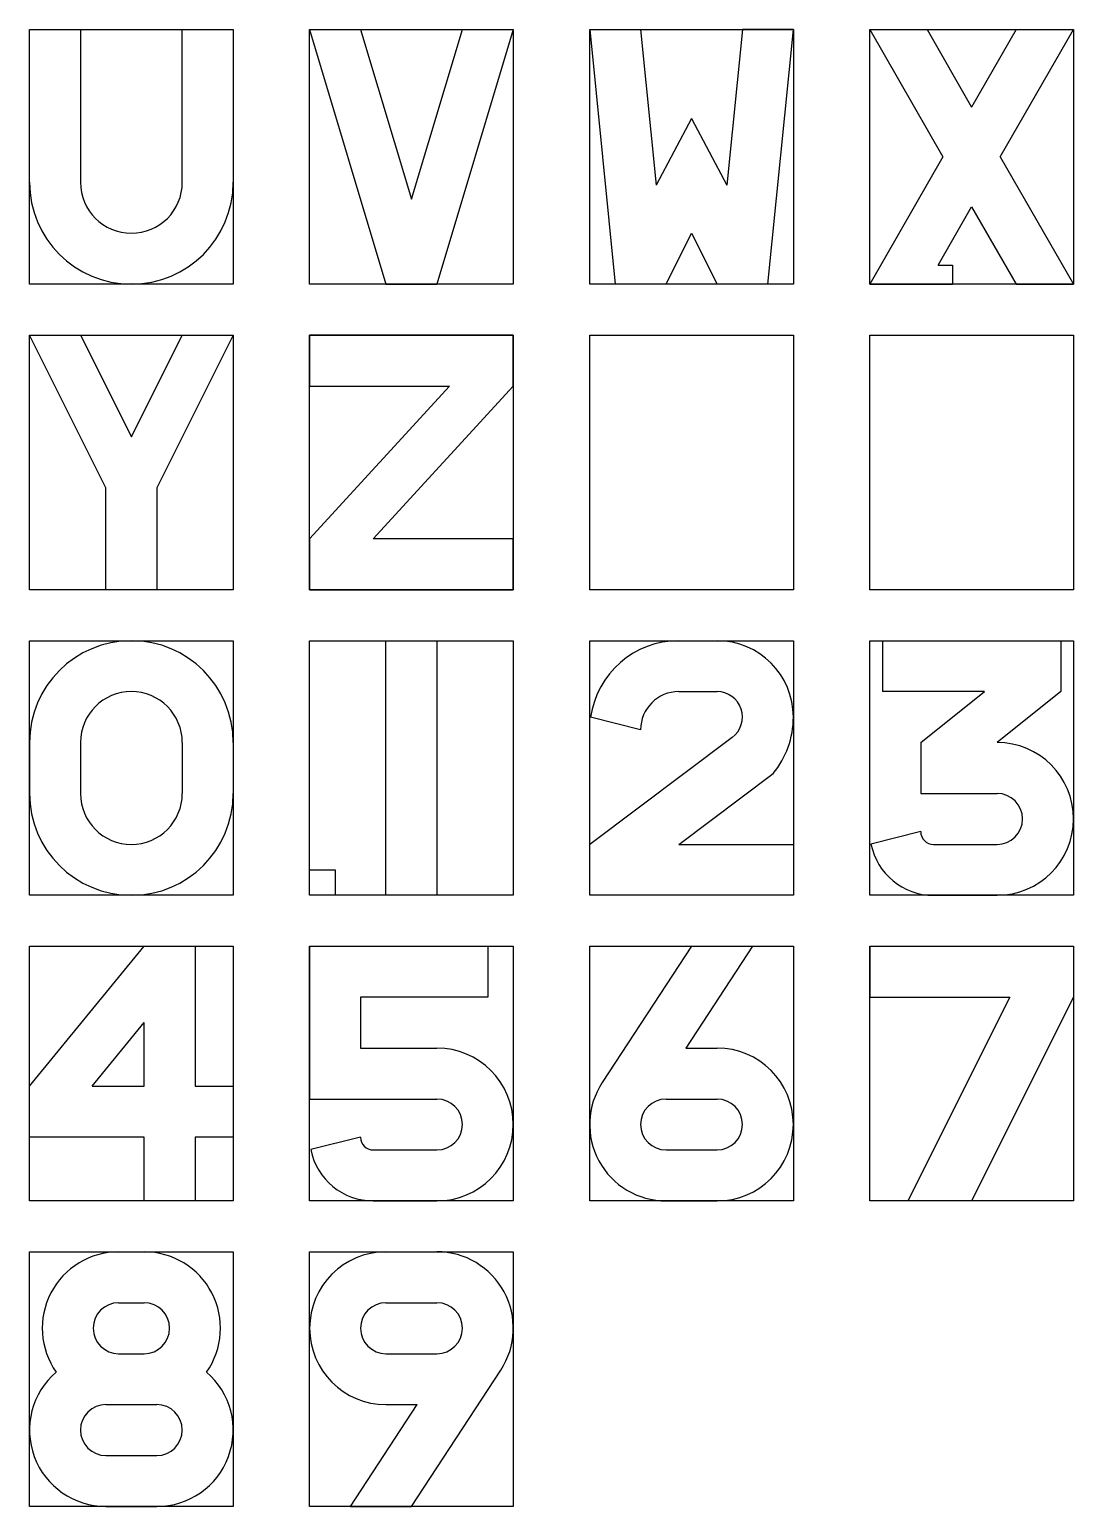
# Model space of a CAD drawing. Units: millimetres on the paper. Extents: x -85 to 120, y -170 to 120.
import ezdxf

# ---------------------------------------------------------------- set-up
doc = ezdxf.new("R2010")
doc.units = ezdxf.units.MM
doc.layers.add('0-1', color=7, linetype='Continuous')
doc.layers.add('0-3', color=1, linetype='Continuous')

msp = doc.modelspace()

# ---------------------------------------------------------------- linework, layer by layer
at = {"layer": '0-1'}
for p, q in [((-85, 70), (-85, 120)), ((-85, 120), (-45, 120)), ((-45, 120), (-45, 70)), ((-30, 70), (-30, 120)), ((-30, 120), (10, 120)), ((10, 120), (10, 70)), ((25, 70), (25, 120)), ((25, 120), (65, 120)), ((65, 120), (65, 70)), ((80, 70), (80, 120)), ((80, 120), (120, 120)), ((120, 120), (120, 70)), ((-45, 70), (-85, 70)), ((10, 70), (-30, 70)), ((65, 70), (25, 70)), ((120, 70), (80, 70)), ((-85, 10), (-85, 60)), ((-85, 60), (-45, 60)), ((-45, 60), (-45, 10)), ((-30, 10), (-30, 60)), ((-30, 60), (10, 60)), ((10, 60), (10, 10)), ((25, 10), (25, 60)), ((25, 60), (65, 60)), ((65, 60), (65, 10)), ((80, 10), (80, 60)), ((80, 60), (120, 60)), ((120, 60), (120, 10)), ((-45, 10), (-85, 10)), ((10, 10), (-30, 10)), ((65, 10), (25, 10)), ((120, 10), (80, 10)), ((-85, -50), (-85, 0)), ((-85, 0), (-45, 0)), ((-45, 0), (-45, -50)), ((-30, -50), (-30, 0)), ((-30, 0), (10, 0)), ((10, 0), (10, -50)), ((25, -50), (25, 0)), ((25, 0), (65, 0)), ((65, 0), (65, -50)), ((80, -50), (80, 0)), ((80, 0), (120, 0)), ((120, 0), (120, -50)), ((-45, -50), (-85, -50)), ((10, -50), (-30, -50)), ((65, -50), (25, -50)), ((120, -50), (80, -50)), ((-85, -110), (-85, -60)), ((-85, -60), (-45, -60)), ((-45, -60), (-45, -110)), ((-30, -110), (-30, -60)), ((-30, -60), (10, -60)), ((10, -60), (10, -110)), ((25, -110), (25, -60)), ((25, -60), (65, -60)), ((65, -60), (65, -110)), ((80, -110), (80, -60)), ((80, -60), (120, -60)), ((120, -60), (120, -110)), ((-45, -110), (-85, -110)), ((10, -110), (-30, -110)), ((65, -110), (25, -110)), ((120, -110), (80, -110)), ((-85, -170), (-85, -120)), ((-85, -120), (-45, -120)), ((-45, -120), (-45, -170)), ((-30, -170), (-30, -120)), ((-30, -120), (10, -120)), ((10, -120), (10, -170)), ((-45, -170), (-85, -170)), ((10, -170), (-30, -170))]:
    msp.add_line(p, q, dxfattribs=at)
at = {"layer": '0-3'}
for p, q in [((-85, 120), (-75, 120)), ((-85, 90), (-85, 120)), ((-75, 120), (-75, 90)), ((-55, 120), (-45, 120)), ((-55, 90), (-55, 120)), ((-45, 120), (-45, 90)), ((-30, 120), (-15, 70)), ((-30, 120), (-20, 120)), ((-20, 120), (-10, 86.667)), ((-10, 86.667), (0, 120)), ((25, 120), (35, 120)), ((25, 120), (30, 70)), ((35, 120), (38.053, 89.474)), ((55, 120), (51.947, 89.474)), ((65, 120), (55, 120)), ((60, 70), (65, 120)), ((80, 120), (91.25, 120)), ((91.25, 120), (100, 104.783)), ((108.75, 120), (100, 104.783)), ((105.625, 95), (120, 120)), ((108.75, 120), (120, 120)), ((45, 102.5), (38.053, 89.474)), ((45, 102.5), (51.947, 89.474)), ((105.625, 95), (120, 70)), ((93.406, 73.75), (100, 85.217)), ((100, 85.217), (108.75, 70)), ((40, 70), (45, 80)), ((45, 80), (50, 70)), ((93.406, 73.75), (96.25, 73.75)), ((96.25, 73.75), (96.25, 70)), ((-15, 70), (-5, 70)), ((40, 70), (30, 70)), ((60, 70), (50, 70)), ((80, 70), (96.25, 70)), ((108.75, 70), (120, 70)), ((-70, 30), (-85, 60)), ((-85, 60), (-75, 60)), ((-75, 60), (-65, 40)), ((-65, 40), (-55, 60)), ((-45, 60), (-60, 30)), ((-55, 60), (-45, 60)), ((10, 60), (-30, 60)), ((-30, 60), (-30, 50)), ((10, 50), (10, 60)), ((-2.5, 50), (-30, 20)), ((-30, 50), (-2.5, 50)), ((-70, 10), (-70, 30)), ((-60, 30), (-60, 10)), ((-30, 20), (-30, 10)), ((10, 10), (10, 20)), ((-60, 10), (-70, 10)), ((-30, 10), (10, 10)), ((-15, -50), (-15, 0)), ((-15, 0), (-5, 0)), ((-5, 0), (-5, -50)), ((42.5, 0), (50, 0)), ((82.5, 0), (117.5, 0)), ((82.5, 0), (82.5, -10)), ((117.5, 0), (117.5, -10)), ((42.5, -10), (50, -10)), ((102.5, -10), (82.5, -10)), ((90, -20), (102.5, -10)), ((117.5, -10), (105, -20)), ((35, -17.5), (25.173, -15.043)), ((-85, -20), (-85, -30)), ((-75, -20), (-75, -30)), ((-55, -20), (-55, -30)), ((-45, -20), (-45, -30)), ((53, -19), (25, -40)), ((90, -20), (90, -30)), ((42.5, -40), (61.023, -26.108)), ((90, -30), (105, -30)), ((90, -37.5), (80.24, -39.94)), ((42.5, -40), (65, -40)), ((92.5, -40), (105, -40)), ((-5, -50), (-15, -50)), ((92.5, -50), (105, -50)), ((-85, -87.5), (-62.5, -60)), ((-62.5, -60), (-52.5, -60)), ((-52.5, -60), (-52.5, -87.5)), ((-30, -60), (-30, -90)), ((-30, -60), (5, -60)), ((5, -60), (5, -70)), ((45, -60), (27.453, -86.779)), ((56.955, -60), (43.851, -80)), ((45, -60), (56.955, -60)), ((80, -60), (120, -60)), ((80, -60), (80, -70)), ((120, -60), (120, -70)), ((-20, -70), (-20, -80)), ((5, -70), (-20, -70)), ((80, -70), (107.5, -70)), ((107.5, -70), (87.5, -110)), ((120, -70), (100, -110)), ((-72.725, -87.5), (-62.5, -75.002)), ((-62.5, -87.5), (-62.5, -75.002)), ((-20, -80), (-5, -80)), ((43.851, -80), (50, -80)), ((-85, -97.5), (-85, -87.5)), ((-72.725, -87.5), (-62.5, -87.5)), ((-52.5, -87.5), (-45, -87.5)), ((-45, -87.5), (-45, -97.5)), ((-30, -90), (-5, -90)), ((40, -90), (50, -90)), ((-62.5, -97.5), (-85, -97.5)), ((-62.5, -110), (-62.5, -97.5)), ((-52.5, -97.5), (-52.5, -110)), ((-45, -97.5), (-52.5, -97.5)), ((-20, -97.5), (-29.76, -99.94)), ((-17.5, -100), (-5, -100)), ((40, -100), (50, -100)), ((-52.5, -110), (-62.5, -110)), ((-17.5, -110), (-5, -110)), ((40, -110), (50, -110)), ((100, -110), (87.5, -110)), ((-67.5, -120), (-62.5, -120)), ((-15, -120), (-5, -120)), ((-67.5, -130), (-62.5, -130)), ((-15, -130), (-5, -130)), ((-67.5, -140), (-62.5, -140)), ((-15, -140), (-5, -140)), ((-10, -170), (7.547, -143.221)), ((-70, -150), (-60, -150)), ((-21.955, -170), (-8.851, -150)), ((-15, -150), (-8.851, -150)), ((-70, -160), (-60, -160)), ((-70, -170), (-60, -170)), ((-21.955, -170), (-10, -170))]:
    msp.add_line(p, q, dxfattribs=at)
for points in [[(0, 120), (10, 120), (-5, 70)], [(80, 120), (94.375, 95), (80, 70)], [(10, 20), (-17.5, 20), (10, 50)], [(65, -40), (65, -50), (25, -50), (25, -40)]]:
    msp.add_lwpolyline(points, dxfattribs=at)
at = {"layer": '0-3', "color": 7}
msp.add_lwpolyline([(-30, -45), (-25, -45), (-25, -50), (-30, -50)], close=True, dxfattribs=at)
at = {"layer": '0-3'}
for centre, radius, start, end in [((-65, 90), 20, 180, 0), ((-65, 90), 10, 180, 0), ((-65, -20), 20, 0, 180), ((42.5, -17.5), 17.5, 90, 171.93008), ((50, -15), 15, 0, 90), ((-65, -20), 10, 0, 180), ((42.5, -17.5), 7.5, 90, 180), ((50, -15), 5, 306.8699, 90), ((47.5, -15), 17.5, 320.59903, 0), ((105, -35), 15, 270, 90), ((-65, -30), 20, 180, 0), ((-65, -30), 10, 180, 0), ((105, -35), 5, 270, 90), ((92.5, -37.5), 2.5, 180, 270), ((92.5, -37.5), 12.5, 191.2559, 270), ((-5, -95), 15, 270, 90), ((50, -95), 15, 270, 90), ((40, -95), 15, 146.76581, 270), ((-5, -95), 5, 270, 90), ((40, -95), 5, 90, 270), ((50, -95), 5, 270, 90), ((-17.5, -97.5), 2.5, 180, 270), ((-17.5, -97.5), 12.5, 191.2559, 270), ((-67.5, -135), 15, 90, 215.08537), ((-62.5, -135), 15, 324.91463, 90), ((-15, -135), 15, 90, 270), ((-5, -135), 15, 326.76581, 90), ((-67.5, -135), 5, 90, 270), ((-62.5, -135), 5, 270, 90), ((-15, -135), 5, 90, 270), ((-5, -135), 5, 270, 90), ((-70, -155), 15, 130.6646, 270), ((-60, -155), 15, 270, 49.3354), ((-70, -155), 5, 90, 270), ((-60, -155), 5, 270, 90)]:
    msp.add_arc(centre, radius, start, end, dxfattribs=at)

doc.saveas('drawing.dxf')
